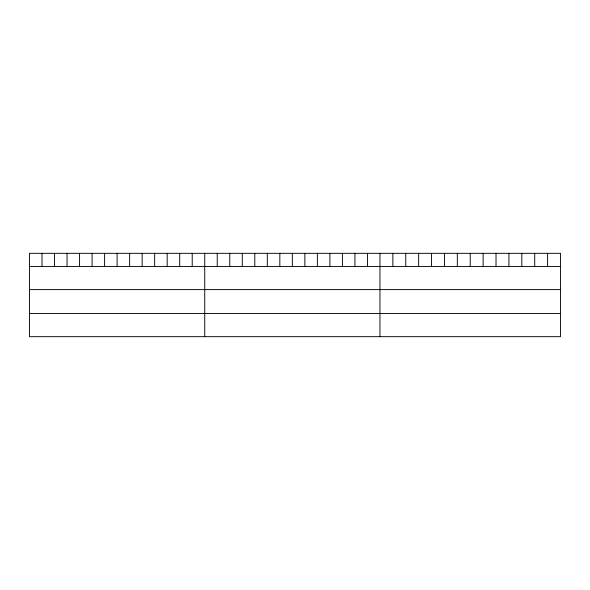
<?xml version="1.0" encoding="UTF-8"?>
<svg xmlns="http://www.w3.org/2000/svg" width="590" height="590" viewBox="0 0 590 590"><rect width="100%" height="100%" fill="white"/><g stroke="black" fill="none" stroke-linecap="round" stroke-linejoin="round"><path stroke-width="0.89" d="M560.5 266.429L560.5 336.669L29.5 336.669L29.5 253.331L560.5 253.331L560.5 266.429L29.5 266.429M29.5 289.609L560.5 289.609M29.5 313.489L560.5 313.489M547.601 253.331L547.601 266.429M534.71 253.331L534.71 266.429M521.811 253.331L521.811 266.429M508.919 253.331L508.919 266.429M496.02 253.331L496.02 266.429M483.129 253.331L483.129 266.429M470.23 253.331L470.23 266.429M457.331 253.331L457.331 266.429M444.44 253.331L444.44 266.429M431.541 253.331L431.541 266.429M418.649 253.331L418.649 266.429M405.75 253.331L405.75 266.429M392.859 253.331L392.859 266.429M379.96 253.331L379.96 336.669M367.445 253.331L367.445 266.429M354.929 253.331L354.929 266.429M342.414 253.331L342.414 266.429M329.891 253.331L329.891 266.429M317.376 253.331L317.376 266.429M304.86 253.331L304.86 266.429M292.345 253.331L292.345 266.429M279.83 253.331L279.83 266.429M267.314 253.331L267.314 266.429M254.799 253.331L254.799 266.429M242.276 253.331L242.276 266.429M229.761 253.331L229.761 266.429M217.245 253.331L217.245 266.429M204.73 253.331L204.73 336.669M192.215 253.331L192.215 266.429M179.699 253.331L179.699 266.429M167.184 253.331L167.184 266.429M154.661 253.331L154.661 266.429M142.146 253.331L142.146 266.429M129.63 253.331L129.63 266.429M117.115 253.331L117.115 266.429M104.6 253.331L104.6 266.429M92.084 253.331L92.084 266.429M79.569 253.331L79.569 266.429M67.046 253.331L67.046 266.429M54.531 253.331L54.531 266.429M42.015 253.331L42.015 266.429"/></g></svg>
